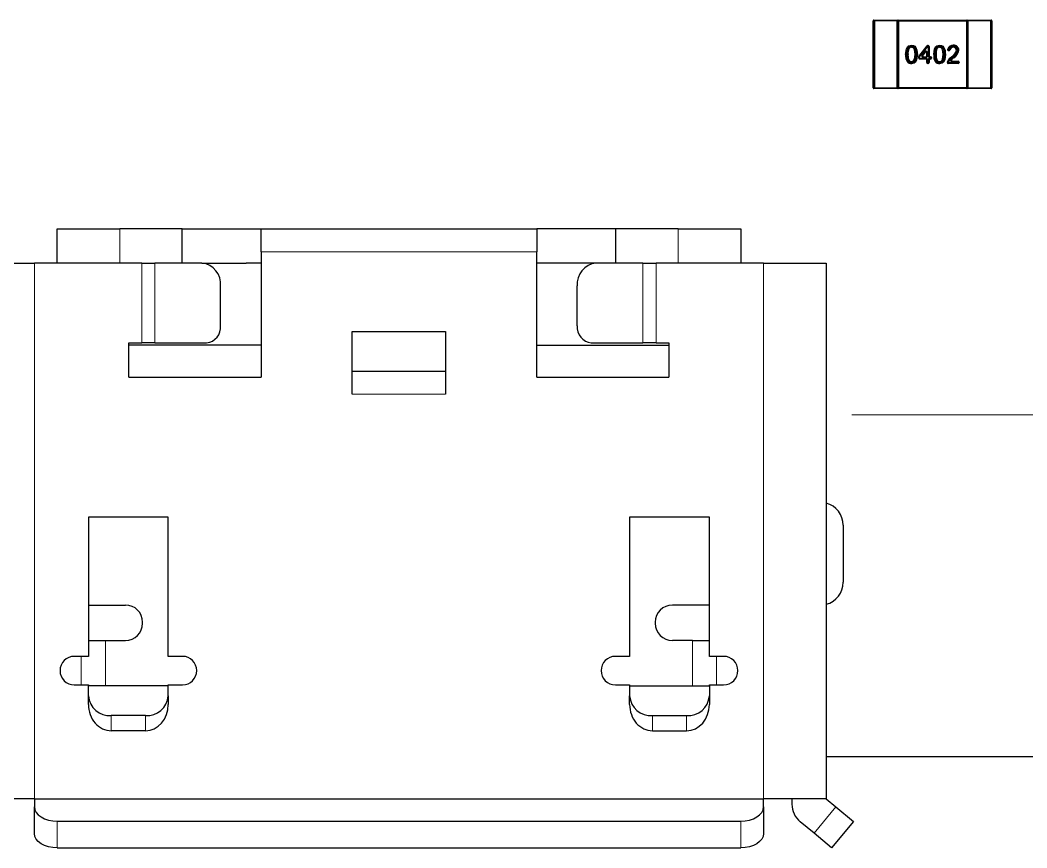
# Model space of a CAD drawing. Header units: millimetres. Extents: x 133.7 to 163.3, y 79.2 to 131.6.
# Drawn here: x 145.18 to 154.01, y 80.34 to 87.6 of the extents above; entities that cross this region are included whole.
import ezdxf

# ---------------------------------------------------------------- set-up
doc = ezdxf.new("R2010")
doc.units = ezdxf.units.MM
doc.linetypes.add('PHANTOM', pattern=[12.7, 6.35, -1.27, 1.27, -1.27, 1.27, -1.27])

# ---------------------------------------------------------------- blocks, each defined once
blk = doc.blocks.new('SW_CENTERMARKSYMBOL_0')
at = {"color": 0, "linetype": 'Continuous', "lineweight": 18}
for p, q in [((0, 2.5), (0, 3.375)), ((0, 0), (0, 2.5)), ((-2.5, 0), (-3.375, 0)), ((0, 0), (-2.5, 0)), ((0, 0), (0, -2.5)), ((0, 0), (2.5, 0)), ((2.5, 0), (3.375, 0)), ((0, -2.5), (0, -3.375))]:
    blk.add_line(p, q, dxfattribs=at)

msp = doc.modelspace()

# ---------------------------------------------------------------- linework, layer by layer
at = {"color": 7, "linetype": 'Continuous', "lineweight": 25}
for p, q in [((152.664, 87.0092), (152.664, 87.5992)), ((152.669, 87.6042), (152.6761, 87.6042)), ((152.6761, 87.6042), (152.8719, 87.6042)), ((152.8719, 87.6042), (152.879, 87.6042)), ((152.879, 87.6042), (153.489, 87.6042)), ((152.884, 87.5992), (152.884, 87.0092)), ((153.484, 87.5942), (152.884, 87.5942)), ((153.484, 87.0092), (153.484, 87.5992)), ((153.489, 87.6042), (153.4961, 87.6042)), ((153.4961, 87.6042), (153.6919, 87.6042)), ((153.6919, 87.6042), (153.699, 87.6042)), ((153.704, 87.5992), (153.704, 87.0092)), ((152.9713, 87.3594), (152.9779, 87.3548)), ((152.9992, 87.3738), (152.9992, 87.3658)), ((152.9995, 87.3762), (152.9994, 87.3842)), ((153.0646, 87.2859), (153.1365, 87.3791)), ((153.1184, 87.3228), (153.0982, 87.2966)), ((153.1327, 87.2917), (153.1327, 87.3179)), ((153.1428, 87.3822), (153.1452, 87.3822)), ((153.1532, 87.3742), (153.1532, 87.2917)), ((153.2175, 87.3594), (153.224, 87.3548)), ((153.2453, 87.3738), (153.2453, 87.3658)), ((153.2457, 87.3762), (153.2455, 87.3842)), ((153.3279, 87.3379), (153.3237, 87.3383)), ((153.3666, 87.3842), (153.3667, 87.3763)), ((153.4158, 87.3401), (153.4078, 87.3399)), ((152.9993, 87.2302), (152.9994, 87.2222)), ((152.9994, 87.2407), (152.9994, 87.2327)), ((153.063, 87.2712), (153.063, 87.281)), ((153.1247, 87.2632), (153.071, 87.2632)), ((153.1046, 87.2837), (153.1247, 87.2837)), ((153.1327, 87.2322), (153.1327, 87.2552)), ((153.1452, 87.2242), (153.1407, 87.2242)), ((153.1532, 87.2552), (153.1532, 87.2322)), ((153.1612, 87.2837), (153.1657, 87.2837)), ((153.1657, 87.2632), (153.1612, 87.2632)), ((153.1737, 87.2757), (153.1737, 87.2712)), ((153.2454, 87.2302), (153.2455, 87.2222)), ((153.2455, 87.2407), (153.2455, 87.2327)), ((153.3141, 87.2339), (153.3154, 87.2385)), ((153.4098, 87.2242), (153.3219, 87.2242)), ((153.3579, 87.2448), (153.4098, 87.2448)), ((153.3714, 87.2744), (153.3662, 87.2805)), ((153.4178, 87.2368), (153.4178, 87.2322)), ((152.6761, 87.0042), (152.669, 87.0042)), ((152.8719, 87.0042), (152.6761, 87.0042)), ((152.879, 87.0042), (152.8719, 87.0042)), ((153.489, 87.0042), (152.879, 87.0042)), ((152.884, 87.0142), (153.484, 87.0142)), ((153.4961, 87.0042), (153.489, 87.0042)), ((153.6919, 87.0042), (153.4961, 87.0042)), ((153.699, 87.0042), (153.6919, 87.0042)), ((145.5, 85.473), (145.5, 85.773)), ((145.5, 85.773), (146.05, 85.773)), ((146.5972, 85.773), (146.05, 85.773)), ((146.5972, 85.473), (146.5972, 85.773)), ((146.5972, 85.773), (147.29, 85.773)), ((147.29, 85.773), (149.71, 85.773)), ((147.29, 85.573), (147.29, 85.773)), ((149.71, 85.773), (149.71, 85.573)), ((150.4028, 85.773), (149.71, 85.773)), ((150.4028, 85.473), (150.4028, 85.773)), ((150.95, 85.773), (150.4028, 85.773)), ((150.95, 85.773), (151.5, 85.773)), ((151.5, 85.773), (151.5, 85.473)), ((147.29, 85.573), (147.29, 84.473)), ((149.71, 84.473), (149.71, 85.573)), ((144.75, 85.473), (145.3, 85.473)), ((146.2431, 85.473), (145.3, 85.473)), ((146.2431, 85.473), (146.3578, 85.473)), ((146.7707, 85.473), (146.3578, 85.473)), ((146.7707, 85.473), (147.1601, 85.473)), ((147.29, 85.473), (147.1601, 85.473)), ((149.8399, 85.473), (149.71, 85.473)), ((150.2293, 85.473), (149.8399, 85.473)), ((150.6422, 85.473), (150.2293, 85.473)), ((150.6422, 85.473), (150.7569, 85.473)), ((151.7, 85.473), (150.7569, 85.473)), ((151.7, 85.473), (152.25, 85.473)), ((152.25, 85.473), (152.25, 80.773)), ((146.9345, 84.923), (146.9345, 85.273)), ((150.0655, 84.923), (150.0655, 85.273)), ((148.09, 84.873), (148.91, 84.873)), ((148.09, 84.323), (148.09, 84.873)), ((148.91, 84.873), (148.91, 84.323)), ((146.13, 84.773), (146.2431, 84.773)), ((146.13, 84.473), (146.13, 84.773)), ((147.29, 84.753), (146.13, 84.753)), ((146.3578, 84.773), (146.2431, 84.773)), ((146.3578, 84.773), (146.8116, 84.773)), ((149.71, 84.753), (150.87, 84.753)), ((150.1884, 84.773), (150.6422, 84.773)), ((150.7569, 84.773), (150.6422, 84.773)), ((150.7569, 84.773), (150.87, 84.773)), ((150.87, 84.773), (150.87, 84.473)), ((148.91, 84.523), (148.09, 84.523)), ((146.13, 84.473), (147.29, 84.473)), ((149.71, 84.473), (150.87, 84.473)), ((146.475, 83.243), (145.775, 83.243)), ((145.775, 83.243), (145.775, 82.023)), ((146.475, 82.023), (146.475, 83.243)), ((151.225, 83.243), (150.525, 83.243)), ((150.525, 83.243), (150.525, 82.023)), ((151.225, 82.023), (151.225, 83.243)), ((152.4, 83.173), (152.4, 82.673)), ((145.775, 82.473), (146.1, 82.473)), ((151.225, 82.473), (150.9, 82.473)), ((146.25, 82.313), (146.25, 82.323)), ((150.75, 82.323), (150.75, 82.313)), ((145.775, 82.163), (145.9243, 82.163)), ((145.9243, 82.163), (146.1, 82.163)), ((151.0757, 82.163), (150.9, 82.163)), ((151.0757, 82.163), (151.225, 82.163)), ((145.775, 82.023), (145.65, 82.023)), ((146.6, 82.023), (146.475, 82.023)), ((150.525, 82.023), (150.4, 82.023)), ((151.35, 82.023), (151.225, 82.023)), ((145.65, 81.773), (145.775, 81.773)), ((145.775, 81.773), (145.775, 81.763)), ((145.775, 81.6764), (145.775, 81.763)), ((146.475, 81.763), (145.775, 81.763)), ((146.475, 81.773), (146.6, 81.773)), ((146.475, 81.763), (146.475, 81.773)), ((146.475, 81.6764), (146.475, 81.763)), ((150.4, 81.773), (150.525, 81.773)), ((150.525, 81.773), (150.525, 81.763)), ((150.525, 81.763), (151.225, 81.763)), ((150.525, 81.763), (150.525, 81.6764)), ((151.225, 81.763), (151.225, 81.773)), ((151.225, 81.773), (151.35, 81.773)), ((151.225, 81.763), (151.225, 81.6764)), ((145.775, 81.6013), (145.775, 81.6764)), ((146.475, 81.6764), (146.475, 81.6013)), ((150.525, 81.6013), (150.525, 81.6764)), ((151.225, 81.6764), (151.225, 81.6013)), ((146.275, 81.5032), (145.975, 81.5032)), ((150.725, 81.5032), (151.025, 81.5032)), ((146.275, 81.3704), (145.975, 81.3704)), ((150.725, 81.3704), (151.025, 81.3704)), ((152.25, 81.143), (160.454, 81.143)), ((145.3, 80.773), (144.75, 80.773)), ((145.3, 80.773), (145.3, 80.7022)), ((145.3, 80.773), (151.7, 80.773)), ((151.7, 80.7022), (151.7, 80.773)), ((152.25, 80.773), (151.7, 80.773)), ((151.95, 80.773), (151.95, 80.726)), ((152.25, 80.773), (152.3361, 80.7016)), ((145.3, 80.4677), (145.3, 80.7022)), ((151.7, 80.7022), (151.7, 80.4677)), ((152.3361, 80.7016), (152.49, 80.5739)), ((145.5, 80.5775), (151.5, 80.5775)), ((152.1445, 80.4707), (152.0223, 80.5721)), ((152.49, 80.5739), (152.2984, 80.343)), ((152.2984, 80.343), (152.1445, 80.4707)), ((145.5, 80.343), (151.5, 80.343))]:
    msp.add_line(p, q, dxfattribs=at)
at = {"color": 8, "linetype": 'PHANTOM', "lineweight": 18}
for p, q in [((152.664, 87.5992), (152.6655, 87.5992)), ((152.6725, 87.5992), (152.6655, 87.5992)), ((152.6655, 87.5992), (152.6655, 87.0092)), ((152.6725, 87.5992), (152.6761, 87.5992)), ((152.6725, 87.0092), (152.6725, 87.5992)), ((152.6761, 87.6042), (152.6761, 87.5992)), ((152.8719, 87.5992), (152.6761, 87.5992)), ((152.6761, 87.5992), (152.6761, 87.0092)), ((152.8719, 87.6042), (152.8719, 87.5992)), ((152.8719, 87.0092), (152.8719, 87.5992)), ((152.8719, 87.5992), (152.8755, 87.5992)), ((152.8755, 87.5992), (152.8755, 87.0092)), ((152.8825, 87.5992), (152.8755, 87.5992)), ((152.8825, 87.0092), (152.8825, 87.5992)), ((152.884, 87.5992), (152.8825, 87.5992)), ((153.4855, 87.5992), (153.484, 87.5992)), ((153.4925, 87.5992), (153.4855, 87.5992)), ((153.4855, 87.5992), (153.4855, 87.0092)), ((153.4925, 87.0092), (153.4925, 87.5992)), ((153.4961, 87.5992), (153.4925, 87.5992)), ((153.4961, 87.5992), (153.4961, 87.6042)), ((153.4961, 87.5992), (153.4961, 87.0092)), ((153.6919, 87.5992), (153.4961, 87.5992)), ((153.6919, 87.5992), (153.6919, 87.6042)), ((153.6955, 87.5992), (153.6919, 87.5992)), ((153.6919, 87.0092), (153.6919, 87.5992)), ((153.6955, 87.5992), (153.6955, 87.0092)), ((153.7025, 87.5992), (153.6955, 87.5992)), ((153.7025, 87.0092), (153.7025, 87.5992)), ((153.704, 87.5992), (153.7025, 87.5992)), ((153.1428, 87.3742), (153.071, 87.281)), ((153.0919, 87.3015), (153.112, 87.3277)), ((153.112, 87.3277), (153.1184, 87.3228)), ((153.1407, 87.3179), (153.1327, 87.3179)), ((153.1428, 87.3742), (153.1365, 87.3791)), ((153.1407, 87.3179), (153.1407, 87.2917)), ((153.1428, 87.3742), (153.1428, 87.3822)), ((153.1452, 87.3742), (153.1428, 87.3742)), ((153.1452, 87.3742), (153.1452, 87.3822)), ((153.1452, 87.2917), (153.1452, 87.3742)), ((153.1452, 87.3742), (153.1532, 87.3742)), ((153.3167, 87.348), (153.3245, 87.3462)), ((153.3237, 87.3383), (153.3245, 87.3462)), ((153.3245, 87.3462), (153.3286, 87.3458)), ((153.3286, 87.3458), (153.3279, 87.3379)), ((153.3286, 87.3458), (153.3365, 87.3442)), ((153.0382, 87.3032), (153.0302, 87.3032)), ((153.0427, 87.3031), (153.0507, 87.3032)), ((153.071, 87.281), (153.063, 87.281)), ((153.071, 87.2712), (153.063, 87.2712)), ((153.071, 87.281), (153.0646, 87.2859)), ((153.071, 87.281), (153.071, 87.2712)), ((153.071, 87.2712), (153.1247, 87.2712)), ((153.071, 87.2712), (153.071, 87.2632)), ((153.0919, 87.3015), (153.0982, 87.2966)), ((153.1046, 87.2837), (153.1046, 87.2757)), ((153.1247, 87.2757), (153.1046, 87.2757)), ((153.1247, 87.2837), (153.1247, 87.2757)), ((153.1247, 87.2712), (153.1247, 87.2632)), ((153.1327, 87.2917), (153.1407, 87.2917)), ((153.1407, 87.2552), (153.1327, 87.2552)), ((153.1327, 87.2322), (153.1407, 87.2322)), ((153.1407, 87.2552), (153.1407, 87.2322)), ((153.1407, 87.2322), (153.1452, 87.2322)), ((153.1407, 87.2242), (153.1407, 87.2322)), ((153.1452, 87.2917), (153.1532, 87.2917)), ((153.1532, 87.2552), (153.1452, 87.2552)), ((153.1452, 87.2322), (153.1452, 87.2552)), ((153.1452, 87.2242), (153.1452, 87.2322)), ((153.1532, 87.2322), (153.1452, 87.2322)), ((153.1612, 87.2837), (153.1612, 87.2757)), ((153.1657, 87.2757), (153.1612, 87.2757)), ((153.1612, 87.2632), (153.1612, 87.2712)), ((153.1612, 87.2712), (153.1657, 87.2712)), ((153.1657, 87.2837), (153.1657, 87.2757)), ((153.1657, 87.2712), (153.1657, 87.2757)), ((153.1737, 87.2757), (153.1657, 87.2757)), ((153.1657, 87.2632), (153.1657, 87.2712)), ((153.1737, 87.2712), (153.1657, 87.2712)), ((153.2843, 87.3032), (153.2763, 87.3032)), ((153.2888, 87.3031), (153.2968, 87.3032)), ((153.3219, 87.2322), (153.3141, 87.2339)), ((153.323, 87.236), (153.3219, 87.2322)), ((153.3219, 87.2322), (153.4098, 87.2322)), ((153.3219, 87.2322), (153.3219, 87.2242)), ((153.3527, 87.2588), (153.3475, 87.2649)), ((153.3579, 87.2448), (153.3579, 87.2368)), ((153.4098, 87.2368), (153.3579, 87.2368)), ((153.4098, 87.2448), (153.4098, 87.2368)), ((153.4098, 87.2322), (153.4098, 87.2368)), ((153.4178, 87.2368), (153.4098, 87.2368)), ((153.4098, 87.2322), (153.4098, 87.2242)), ((153.4098, 87.2322), (153.4178, 87.2322)), ((152.6655, 87.0092), (152.664, 87.0092)), ((152.6655, 87.0092), (152.6725, 87.0092)), ((152.6761, 87.0092), (152.6725, 87.0092)), ((152.6761, 87.0092), (152.8719, 87.0092)), ((152.6761, 87.0092), (152.6761, 87.0042)), ((152.8755, 87.0092), (152.8719, 87.0092)), ((152.8719, 87.0092), (152.8719, 87.0042)), ((152.8755, 87.0092), (152.8825, 87.0092)), ((152.8825, 87.0092), (152.884, 87.0092)), ((153.4855, 87.0092), (153.484, 87.0092)), ((153.4855, 87.0092), (153.4925, 87.0092)), ((153.4961, 87.0092), (153.4925, 87.0092)), ((153.4961, 87.0042), (153.4961, 87.0092)), ((153.4961, 87.0092), (153.6919, 87.0092)), ((153.6919, 87.0042), (153.6919, 87.0092)), ((153.6955, 87.0092), (153.6919, 87.0092)), ((153.6955, 87.0092), (153.7025, 87.0092)), ((153.704, 87.0092), (153.7025, 87.0092)), ((146.05, 85.773), (146.05, 85.473)), ((150.95, 85.473), (150.95, 85.773)), ((149.71, 85.573), (147.29, 85.573)), ((145.3, 85.473), (145.3, 80.773)), ((146.2431, 84.773), (146.2431, 85.473)), ((146.3578, 85.473), (146.3578, 84.773)), ((150.6422, 84.773), (150.6422, 85.473)), ((150.7569, 85.473), (150.7569, 84.773)), ((151.7, 80.773), (151.7, 85.473)), ((148.91, 84.323), (148.09, 84.323)), ((145.9243, 82.163), (145.9243, 81.763)), ((151.0757, 81.763), (151.0757, 82.163)), ((145.7121, 81.773), (145.7121, 82.023)), ((151.2879, 82.023), (151.2879, 81.773)), ((145.975, 81.5032), (145.975, 81.3704)), ((146.275, 81.3704), (146.275, 81.5032)), ((150.725, 81.5032), (150.725, 81.3704)), ((151.025, 81.3704), (151.025, 81.5032)), ((152.1445, 80.4707), (152.3361, 80.7016)), ((145.5, 80.5775), (145.5, 80.343)), ((151.5, 80.343), (151.5, 80.5775))]:
    msp.add_line(p, q, dxfattribs=at)
at = {"color": 7, "linetype": 'Continuous', "lineweight": 25, "flags": 128}
for points in [[(152.9481, 87.3032), (152.9481, 87.3032), (152.9556, 87.3538), (152.9641, 87.3687), (152.9743, 87.3778), (152.9867, 87.3828), (152.9994, 87.3842)], [(152.9995, 87.3762), (152.9885, 87.3751), (152.9785, 87.371), (152.9704, 87.3638), (152.963, 87.3509), (152.957, 87.3237), (152.9561, 87.3031)], [(152.9992, 87.3738), (153.0008, 87.3737), (153.0119, 87.3714), (153.0222, 87.3648), (153.0298, 87.3551), (153.0368, 87.3295), (153.0382, 87.3032)], [(153.0302, 87.3032), (153.0302, 87.3033), (153.0289, 87.3286), (153.0228, 87.3513), (153.0168, 87.3589), (153.0089, 87.364), (153.0004, 87.3657), (152.9992, 87.3658)], [(152.9994, 87.3842), (152.9994, 87.3842), (153.0163, 87.3816), (153.0282, 87.3753), (153.0374, 87.365), (153.0473, 87.3399), (153.05, 87.3216), (153.0507, 87.3032)], [(153.0427, 87.3031), (153.0395, 87.338), (153.0307, 87.3608), (153.0233, 87.3689), (153.0136, 87.374), (153.0015, 87.3762), (152.9995, 87.3762)], [(153.1943, 87.3032), (153.1943, 87.3032), (153.2017, 87.3538), (153.2103, 87.3687), (153.2204, 87.3778), (153.2328, 87.3828), (153.2455, 87.3842)], [(153.2457, 87.3762), (153.2347, 87.3751), (153.2246, 87.371), (153.2165, 87.3638), (153.2092, 87.3509), (153.2032, 87.3237), (153.2023, 87.3031)], [(153.2453, 87.3738), (153.2469, 87.3737), (153.258, 87.3714), (153.2684, 87.3648), (153.276, 87.3551), (153.283, 87.3295), (153.2843, 87.3032)], [(153.2763, 87.3032), (153.2763, 87.3033), (153.275, 87.3286), (153.269, 87.3513), (153.2629, 87.3589), (153.255, 87.364), (153.2466, 87.3657), (153.2453, 87.3658)], [(153.2455, 87.3842), (153.2456, 87.3842), (153.2624, 87.3816), (153.2743, 87.3753), (153.2836, 87.365), (153.2935, 87.3399), (153.2962, 87.3216), (153.2968, 87.3032)], [(153.2888, 87.3031), (153.2857, 87.338), (153.2768, 87.3608), (153.2695, 87.3689), (153.2598, 87.374), (153.2477, 87.3762), (153.2457, 87.3762)], [(153.3663, 87.3738), (153.3663, 87.3722), (153.3662, 87.3707), (153.3662, 87.3693), (153.3662, 87.3681), (153.3661, 87.3671), (153.3661, 87.3664), (153.3661, 87.3659), (153.3661, 87.3658)], [(153.4033, 87.3397), (153.4017, 87.3397), (153.4002, 87.3398), (153.3988, 87.3398), (153.3976, 87.3398), (153.3966, 87.3399), (153.3959, 87.3399), (153.3954, 87.3399), (153.3953, 87.3399)], [(152.9686, 87.3032), (152.9685, 87.3032), (152.968, 87.3032), (152.9673, 87.3032), (152.9663, 87.3033), (152.9651, 87.3033), (152.9637, 87.3033), (152.9622, 87.3033), (152.9606, 87.3033)], [(152.9636, 87.2376), (152.964, 87.2379), (152.965, 87.2387), (152.9666, 87.2399), (152.9687, 87.2416), (152.9699, 87.2426)], [(152.9686, 87.3032), (152.9699, 87.2777), (152.9745, 87.258), (152.9799, 87.2497), (152.9877, 87.2435), (152.9952, 87.241), (152.9994, 87.2407)], [(152.9993, 87.2302), (153.0084, 87.231), (153.0188, 87.2345), (153.0274, 87.2414), (153.037, 87.259), (153.0421, 87.2866), (153.0427, 87.3031)], [(153.0507, 87.3032), (153.0507, 87.3031), (153.0446, 87.2564), (153.0334, 87.2362), (153.0226, 87.2275), (153.0099, 87.2231), (152.9994, 87.2222)], [(152.9994, 87.2407), (152.9994, 87.2407), (153.0057, 87.2414), (153.0132, 87.2448), (153.0212, 87.2526), (153.026, 87.2629), (153.0294, 87.2829), (153.0302, 87.3032)], [(153.2148, 87.3032), (153.2146, 87.3032), (153.2142, 87.3032), (153.2134, 87.3032), (153.2124, 87.3033), (153.2112, 87.3033), (153.2098, 87.3033), (153.2083, 87.3033), (153.2068, 87.3033)], [(153.2098, 87.2376), (153.2102, 87.2379), (153.2112, 87.2387), (153.2128, 87.2399), (153.2148, 87.2416), (153.2161, 87.2426)], [(153.2148, 87.3032), (153.2161, 87.2777), (153.2206, 87.258), (153.2261, 87.2497), (153.2338, 87.2435), (153.2414, 87.241), (153.2455, 87.2407)], [(153.2454, 87.2302), (153.2545, 87.231), (153.265, 87.2345), (153.2736, 87.2414), (153.2832, 87.259), (153.2882, 87.2866), (153.2888, 87.3031)], [(153.2968, 87.3032), (153.2968, 87.3031), (153.2907, 87.2564), (153.2796, 87.2362), (153.2687, 87.2275), (153.256, 87.2231), (153.2455, 87.2222)], [(153.2455, 87.2407), (153.2456, 87.2407), (153.2519, 87.2414), (153.2594, 87.2448), (153.2674, 87.2526), (153.2721, 87.2629), (153.2756, 87.2829), (153.2763, 87.3032)], [(153.323, 87.236), (153.3215, 87.2365), (153.3201, 87.237), (153.3188, 87.2374), (153.3176, 87.2378), (153.3167, 87.2381), (153.316, 87.2383), (153.3155, 87.2384), (153.3154, 87.2385)], [(153.3572, 87.2778), (153.3563, 87.279), (153.3553, 87.2802), (153.3545, 87.2813), (153.3537, 87.2823), (153.3531, 87.283), (153.3526, 87.2836), (153.3524, 87.284), (153.3523, 87.2841)], [(153.3714, 87.2744), (153.362, 87.2666), (153.3527, 87.2588)], [(145.3, 80.7022), (145.3038, 80.6779), (145.3152, 80.6545), (145.3337, 80.6329), (145.3586, 80.614), (145.3889, 80.5985), (145.4235, 80.587), (145.461, 80.5799), (145.5, 80.5775)], [(151.5, 80.5775), (151.539, 80.5799), (151.5765, 80.587), (151.6111, 80.5985), (151.6414, 80.614), (151.6663, 80.6329), (151.6848, 80.6545), (151.6962, 80.6779), (151.7, 80.7022)], [(145.5, 80.343), (145.461, 80.3454), (145.4235, 80.3525), (145.3889, 80.364), (145.3586, 80.3795), (145.3337, 80.3984), (145.3152, 80.42), (145.3038, 80.4434), (145.3, 80.4677)], [(151.7, 80.4677), (151.6962, 80.4434), (151.6848, 80.42), (151.6663, 80.3984), (151.6414, 80.3795), (151.6111, 80.364), (151.5765, 80.3525), (151.539, 80.3454), (151.5, 80.343)]]:
    msp.add_lwpolyline(points, dxfattribs=at)
at = {"color": 8, "linetype": 'PHANTOM', "lineweight": 18, "flags": 128}
for points in [[(152.9994, 87.2327), (152.994, 87.2331), (152.9839, 87.2364), (152.974, 87.2443), (152.9671, 87.2549), (152.962, 87.2768), (152.9606, 87.3033)], [(153.0382, 87.3032), (153.0374, 87.2822), (153.0337, 87.2606), (153.0277, 87.2479), (153.0176, 87.2381), (153.0077, 87.2337), (152.9994, 87.2327)], [(153.2455, 87.2327), (153.2402, 87.2331), (153.2301, 87.2364), (153.2202, 87.2443), (153.2133, 87.2549), (153.2081, 87.2768), (153.2068, 87.3033)], [(153.2843, 87.3032), (153.2835, 87.2822), (153.2798, 87.2606), (153.2739, 87.2479), (153.2638, 87.2381), (153.2539, 87.2337), (153.2455, 87.2327)], [(153.3475, 87.2649), (153.3568, 87.2728), (153.3662, 87.2805)]]:
    msp.add_lwpolyline(points, dxfattribs=at)
at = {"color": 7, "linetype": 'Continuous', "lineweight": 25}
for centre, radius, start, end in [((152.669, 87.5992), 0.005, 90, 180), ((152.879, 87.5992), 0.005, 0, 90), ((153.489, 87.5992), 0.005, 90, 180), ((153.699, 87.5992), 0.005, 0, 90), ((153.0801, 87.3096), 0.1197, 155.41317, 183.01717), ((153.0686, 87.3119), 0.1003, 154.6772, 184.97001), ((152.9994, 87.3392), 0.0266, 90.5146, 143.98779), ((153.1247, 87.3179), 0.008, 0, 142.37293), ((153.1428, 87.3742), 0.008, 90, 142.37377), ((153.1452, 87.3742), 0.008, 0, 90), ((153.3263, 87.3096), 0.1197, 155.41317, 183.01717), ((153.3147, 87.3119), 0.1003, 154.6772, 184.97001), ((153.2456, 87.3392), 0.0266, 90.5146, 143.98779), ((153.3245, 87.3462), 0.008, 167.4047, 264.28941), ((153.363, 87.3367), 0.0477, 85.69159, 166.3138), ((153.3286, 87.3458), 0.008, 264.28941, 348.43423), ((153.3634, 87.3384), 0.0275, 84.28412, 167.81918), ((153.3071, 87.3634), 0.0913, 299.67655, 345.07184), ((153.3082, 87.3623), 0.0977, 300.09875, 346.596), ((153.3682, 87.3388), 0.0271, 2.34715, 94.44833), ((153.3695, 87.338), 0.0463, 2.57399, 93.6332), ((153.3214, 87.3561), 0.0958, 301.48939, 350.37202), ((153.0569, 87.2943), 0.1092, 175.36964, 211.31433), ((152.9529, 87.3882), 0.0851, 266.789, 272.17606), ((153.0564, 87.2942), 0.1007, 174.93215, 210.83472), ((152.9984, 87.2691), 0.0469, 222.15182, 271.1784), ((153.071, 87.281), 0.008, 142.37377, 180), ((153.071, 87.2712), 0.008, 180, 270), ((153.1046, 87.2917), 0.008, 142.37293, 270), ((153.1247, 87.2917), 0.008, 270, 0), ((153.1247, 87.2552), 0.008, 0, 90), ((153.1407, 87.2322), 0.008, 180, 270), ((153.1452, 87.2322), 0.008, 270, 0), ((153.1612, 87.2917), 0.008, 180, 270), ((153.1612, 87.2552), 0.008, 90, 180), ((153.1657, 87.2757), 0.008, 0, 90), ((153.1657, 87.2712), 0.008, 270, 0), ((153.3031, 87.2943), 0.1092, 175.36964, 211.31433), ((153.199, 87.3882), 0.0851, 266.789, 272.17606), ((153.3026, 87.2942), 0.1007, 174.93215, 210.83472), ((153.2446, 87.2691), 0.0469, 222.15182, 271.1784), ((153.3219, 87.2322), 0.008, 168.23968, 270), ((153.4091, 87.2004), 0.1011, 124.16837, 157.89599), ((153.4141, 87.1963), 0.0994, 124.88939, 156.43526), ((153.3579, 87.2528), 0.008, 130.7959, 270), ((153.4098, 87.2368), 0.008, 0, 90), ((153.4098, 87.2322), 0.008, 270, 0), ((152.669, 87.0092), 0.005, 180, 270), ((152.879, 87.0092), 0.005, 270, 0), ((153.489, 87.0092), 0.005, 180, 270), ((153.699, 87.0092), 0.005, 270, 0), ((146.7506, 85.2894), 0.1846, 354.88893, 83.75645), ((150.2494, 85.2894), 0.1846, 96.24355, 185.11107), ((146.7966, 84.9107), 0.1385, 276.24355, 5.11107), ((150.2034, 84.9107), 0.1385, 174.88893, 263.75645), ((152.2, 83.173), 0.2, 0, 75.52249), ((152.2, 82.673), 0.2, 284.47751, 0), ((146.1, 82.323), 0.15, 0, 90), ((150.9, 82.323), 0.15, 90, 180), ((146.1, 82.313), 0.15, 270, 0), ((150.9, 82.313), 0.15, 180, 270), ((145.65, 81.898), 0.125, 90, 270), ((146.6, 81.898), 0.125, 270, 90), ((150.4, 81.898), 0.125, 90, 270), ((151.35, 81.898), 0.125, 270, 90), ((145.9625, 81.6908), 0.1881, 184.40195, 273.81126), ((146.2875, 81.6908), 0.1881, 266.18874, 355.59805), ((150.7125, 81.6908), 0.1881, 184.40195, 273.81126), ((151.0375, 81.6908), 0.1881, 266.18874, 355.59805), ((152.15, 80.726), 0.2, 180, 230.31922)]:
    msp.add_arc(centre, radius, start, end, dxfattribs=at)
at = {"color": 8, "linetype": 'PHANTOM', "lineweight": 18}
for centre, radius, start, end in [((152.6699, 87.5999), 0.00446, 101.42175, 188.04947), ((152.677, 87.5999), 0.00446, 101.42175, 188.04947), ((152.871, 87.5999), 0.00446, 351.95053, 78.57825), ((152.8781, 87.5999), 0.00446, 351.95053, 78.57825), ((153.4899, 87.5999), 0.00446, 101.42175, 188.04947), ((153.497, 87.5999), 0.00446, 101.42175, 188.04947), ((153.691, 87.5999), 0.00446, 351.95053, 78.57825), ((153.6981, 87.5999), 0.00446, 351.95053, 78.57825), ((152.9992, 87.3396), 0.0342, 89.94911, 144.60767), ((153.1247, 87.3179), 0.016, 0, 142.37293), ((153.2453, 87.3396), 0.0342, 89.94911, 144.60767), ((153.3618, 87.3384), 0.0381, 82.5778, 168.17347), ((153.3635, 87.3382), 0.0357, 85.4934, 167.6912), ((153.3188, 87.358), 0.0908, 301.47726, 348.5359), ((153.369, 87.3396), 0.0343, 0.22862, 94.4123), ((153.3699, 87.3385), 0.0379, 2.14773, 94.8745), ((152.9974, 87.2667), 0.0366, 221.35554, 272.90435), ((153.1046, 87.2917), 0.016, 142.37293, 270), ((153.1247, 87.2917), 0.016, 270, 0), ((153.1247, 87.2552), 0.016, 0, 90), ((153.1612, 87.2917), 0.016, 180, 270), ((153.1612, 87.2552), 0.016, 90, 180), ((153.2436, 87.2667), 0.0366, 221.35554, 272.90435), ((153.3579, 87.2528), 0.016, 130.7959, 270), ((152.6699, 87.0086), 0.00446, 171.95053, 258.57825), ((152.677, 87.0086), 0.00446, 171.95053, 258.57825), ((152.871, 87.0086), 0.00446, 281.42175, 8.04947), ((152.8781, 87.0086), 0.00446, 281.42175, 8.04947), ((153.4899, 87.0086), 0.00446, 171.95053, 258.57825), ((153.497, 87.0086), 0.00446, 171.95053, 258.57825), ((153.691, 87.0086), 0.00446, 281.42175, 8.04947), ((153.6981, 87.0086), 0.00446, 281.42175, 8.04947)]:
    msp.add_arc(centre, radius, start, end, dxfattribs=at)
at = {"color": 7, "linetype": 'Continuous', "lineweight": 25}
for centre, major_axis, start_param, end_param in [((145.975, 81.6013), (0, 0.2309), 1.570796, 3.141593), ((146.275, 81.6013), (0, -0.2309), 0, 1.570796), ((150.725, 81.6013), (0, 0.2309), 1.570796, 3.141593), ((151.025, 81.6013), (0, -0.2309), 0, 1.570796)]:
    msp.add_ellipse(centre, major_axis=major_axis, ratio=0.866025, start_param=start_param, end_param=end_param, dxfattribs=at)

# ---------------------------------------------------------------- block references
at = {"color": 7, "linetype": 'Continuous', "lineweight": 18}
msp.add_blockref('SW_CENTERMARKSYMBOL_0', (155.85, 84.143), dxfattribs=at)

doc.saveas('drawing.dxf')
